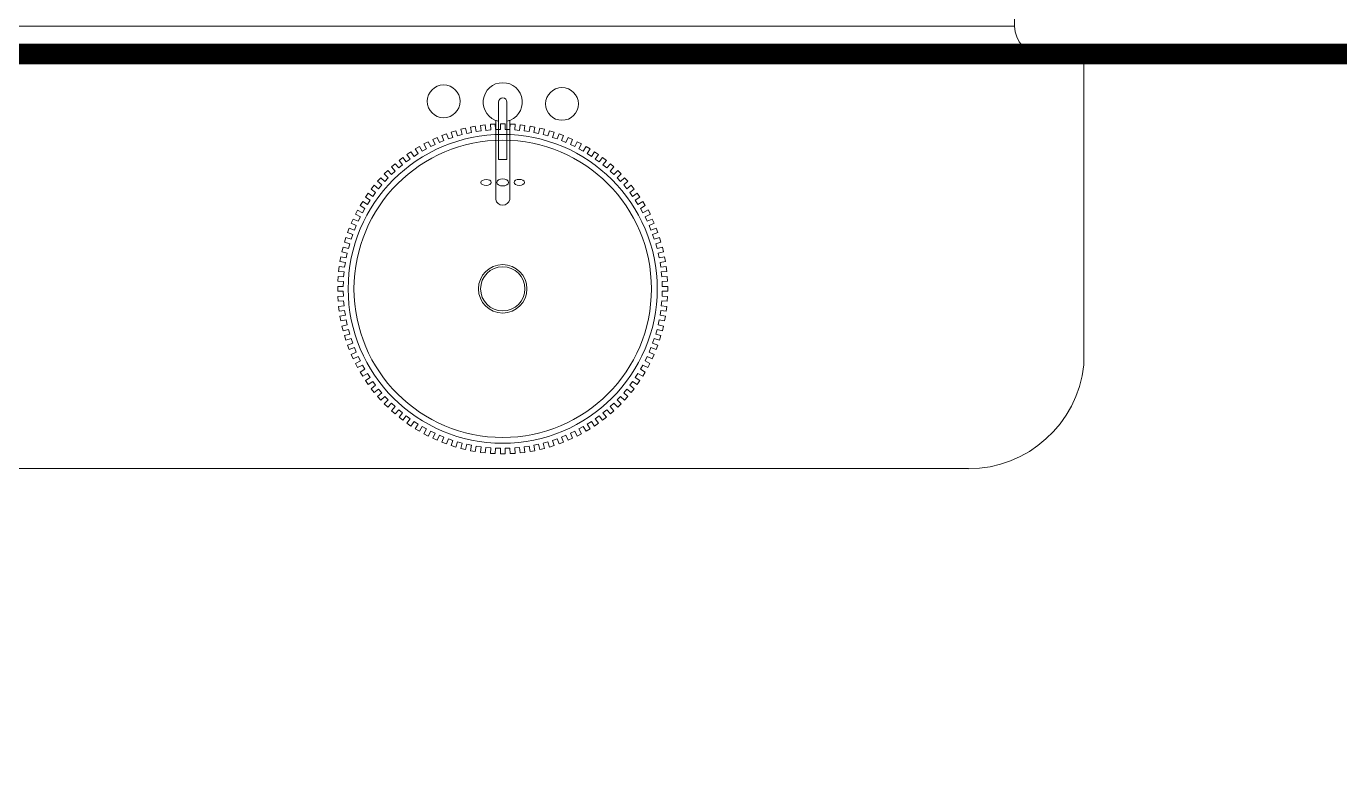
# Model space of a CAD drawing. Header units: metres. Extents: x 14 to 11050, y -346 to 476.
# Drawn here: x 217.583 to 219.482, y -199.29 to -198.212 of the extents above; entities that cross this region are included whole.
import ezdxf

# ---------------------------------------------------------------- set-up
doc = ezdxf.new("R2010")
doc.units = ezdxf.units.M
doc.linetypes.add('0', pattern=[0])
doc.layers.get('0').update_dxf_attribs({"color": 250, "linetype": '0', "lineweight": 20})
for name, color, linetype, lineweight in [('A-DOOR', 35, 'Continuous', 5), ('A-WALL', 250, 'Continuous', 20), ('baños', 140, 'Continuous', 0), ('SE-3', 253, 'Continuous', 5)]:
    doc.layers.add(name, color=color, linetype=linetype, lineweight=lineweight)
doc.layers.add('REVESTIMIENTO EXTERIOR', color=7, linetype='Continuous', lineweight=5, true_color=0xffdebd)
doc.styles.get("Standard").update_dxf_attribs({"font": 'arial.ttf', "height": 0.1875})

# ---------------------------------------------------------------- blocks, each defined once
blk = doc.blocks.new('PL BASE 2N NASAS 09')
at = {"layer": 'A-DOOR'}
for p, q in [((166.4316, -5.3718), (169.0136, -5.3718)), ((169.0136, -5.3718), (169.0476, -5.3718)), ((166.3576, -5.4117), (169.0876, -5.4117))]:
    blk.add_line(p, q, dxfattribs=at)
at = {"layer": 'A-WALL'}
for p, q in [((169.0476, -5.2517), (169.0476, -5.3717)), ((169.0876, -5.4117), (169.7775, -5.4117))]:
    blk.add_line(p, q, dxfattribs=at)
blk.add_arc((169.0876, -5.3717), 0.04, 180, 269.9993, dxfattribs=at)
at = {"layer": 'baños'}
for p, q in [((169.1476, -5.4117), (169.1476, -5.8617)), ((168.2399, -5.5228), (168.2333, -5.5248)), ((168.2333, -5.5248), (168.2399, -5.5228)), ((168.2333, -5.5248), (168.2357, -5.5325)), ((168.2357, -5.5325), (168.2333, -5.5248)), ((168.2423, -5.5304), (168.2399, -5.5228)), ((168.2399, -5.5228), (168.2423, -5.5304)), ((168.2538, -5.5191), (168.2472, -5.5208)), ((168.2472, -5.5208), (168.2538, -5.5191)), ((168.2472, -5.5208), (168.2491, -5.5285)), ((168.2491, -5.5285), (168.2472, -5.5208)), ((168.2557, -5.5269), (168.2538, -5.5191)), ((168.2538, -5.5191), (168.2557, -5.5269)), ((168.2627, -5.5254), (168.2557, -5.5269)), ((168.2557, -5.5269), (168.2627, -5.5254)), ((168.268, -5.5163), (168.2612, -5.5175)), ((168.2612, -5.5175), (168.268, -5.5163)), ((168.2612, -5.5175), (168.2627, -5.5254)), ((168.2627, -5.5254), (168.2612, -5.5175)), ((168.2694, -5.5242), (168.268, -5.5163)), ((168.268, -5.5163), (168.2694, -5.5242)), ((168.2764, -5.5231), (168.2694, -5.5242)), ((168.2694, -5.5242), (168.2764, -5.5231)), ((168.2822, -5.5143), (168.2754, -5.5152)), ((168.2754, -5.5152), (168.2822, -5.5143)), ((168.2754, -5.5152), (168.2764, -5.5231)), ((168.2764, -5.5231), (168.2754, -5.5152)), ((168.2832, -5.5223), (168.2822, -5.5143)), ((168.2822, -5.5143), (168.2832, -5.5223)), ((168.2902, -5.5216), (168.2832, -5.5223)), ((168.2832, -5.5223), (168.2902, -5.5216)), ((168.2966, -5.5132), (168.2898, -5.5136)), ((168.2898, -5.5136), (168.2966, -5.5132)), ((168.2898, -5.5136), (168.2902, -5.5216)), ((168.2902, -5.5216), (168.2898, -5.5136)), ((168.2971, -5.5212), (168.2966, -5.5132)), ((168.2966, -5.5132), (168.2971, -5.5212)), ((168.3042, -5.521), (168.2971, -5.5212)), ((168.2971, -5.5212), (168.3042, -5.521)), ((168.311, -5.513), (168.3042, -5.513)), ((168.3042, -5.513), (168.3042, -5.521)), ((168.3042, -5.521), (168.3042, -5.513)), ((168.3042, -5.513), (168.311, -5.513)), ((168.311, -5.521), (168.311, -5.513)), ((168.311, -5.513), (168.311, -5.521)), ((168.3181, -5.5212), (168.311, -5.521)), ((168.311, -5.521), (168.3181, -5.5212)), ((168.3186, -5.5132), (168.3181, -5.5212)), ((168.3181, -5.5212), (168.3186, -5.5132)), ((168.3254, -5.5136), (168.3186, -5.5132)), ((168.3186, -5.5132), (168.3254, -5.5136)), ((168.325, -5.5216), (168.3254, -5.5136)), ((168.3254, -5.5136), (168.325, -5.5216)), ((168.332, -5.5223), (168.325, -5.5216)), ((168.325, -5.5216), (168.332, -5.5223)), ((168.333, -5.5143), (168.332, -5.5223)), ((168.332, -5.5223), (168.333, -5.5143)), ((168.3398, -5.5152), (168.333, -5.5143)), ((168.333, -5.5143), (168.3398, -5.5152)), ((168.3388, -5.5231), (168.3398, -5.5152)), ((168.3398, -5.5152), (168.3388, -5.5231)), ((168.3458, -5.5242), (168.3388, -5.5231)), ((168.3388, -5.5231), (168.3458, -5.5242)), ((168.3472, -5.5163), (168.3458, -5.5242)), ((168.3458, -5.5242), (168.3472, -5.5163)), ((168.354, -5.5175), (168.3472, -5.5163)), ((168.3472, -5.5163), (168.354, -5.5175)), ((168.3525, -5.5254), (168.354, -5.5175)), ((168.354, -5.5175), (168.3525, -5.5254)), ((168.3595, -5.5269), (168.3525, -5.5254)), ((168.3525, -5.5254), (168.3595, -5.5269)), ((168.3614, -5.5191), (168.3595, -5.5269)), ((168.3595, -5.5269), (168.3614, -5.5191)), ((168.368, -5.5208), (168.3614, -5.5191)), ((168.3614, -5.5191), (168.368, -5.5208)), ((168.3661, -5.5285), (168.368, -5.5208)), ((168.368, -5.5208), (168.3661, -5.5285)), ((168.3753, -5.5228), (168.3729, -5.5304)), ((168.3729, -5.5304), (168.3753, -5.5228)), ((168.3819, -5.5248), (168.3753, -5.5228)), ((168.3753, -5.5228), (168.3819, -5.5248)), ((168.3795, -5.5325), (168.3819, -5.5248)), ((168.3819, -5.5248), (168.3795, -5.5325)), ((168.1997, -5.5387), (168.1937, -5.5419)), ((168.1937, -5.5419), (168.1997, -5.5387)), ((168.1937, -5.5419), (168.1974, -5.549)), ((168.1974, -5.549), (168.1937, -5.5419)), ((168.2035, -5.5458), (168.1997, -5.5387)), ((168.1997, -5.5387), (168.2035, -5.5458)), ((168.2098, -5.5427), (168.2035, -5.5458)), ((168.2035, -5.5458), (168.2098, -5.5427)), ((168.2128, -5.5326), (168.2065, -5.5354)), ((168.2065, -5.5354), (168.2128, -5.5326)), ((168.2065, -5.5354), (168.2098, -5.5427)), ((168.2098, -5.5427), (168.2065, -5.5354)), ((168.2161, -5.5399), (168.2128, -5.5326)), ((168.2128, -5.5326), (168.2161, -5.5399)), ((168.2226, -5.5372), (168.2161, -5.5399)), ((168.2161, -5.5399), (168.2226, -5.5372)), ((168.2262, -5.5273), (168.2198, -5.5297)), ((168.2198, -5.5297), (168.2262, -5.5273)), ((168.2198, -5.5297), (168.2226, -5.5372)), ((168.2226, -5.5372), (168.2198, -5.5297)), ((168.229, -5.5348), (168.2262, -5.5273)), ((168.2262, -5.5273), (168.229, -5.5348)), ((168.2357, -5.5325), (168.229, -5.5348)), ((168.229, -5.5348), (168.2357, -5.5325)), ((168.2491, -5.5285), (168.2423, -5.5304)), ((168.2423, -5.5304), (168.2491, -5.5285)), ((168.3729, -5.5304), (168.3661, -5.5285)), ((168.3661, -5.5285), (168.3729, -5.5304)), ((168.3862, -5.5348), (168.3795, -5.5325)), ((168.3795, -5.5325), (168.3862, -5.5348)), ((168.389, -5.5273), (168.3862, -5.5348)), ((168.3862, -5.5348), (168.389, -5.5273)), ((168.3954, -5.5297), (168.389, -5.5273)), ((168.389, -5.5273), (168.3954, -5.5297)), ((168.3926, -5.5372), (168.3954, -5.5297)), ((168.3954, -5.5297), (168.3926, -5.5372)), ((168.3991, -5.5399), (168.3926, -5.5372)), ((168.3926, -5.5372), (168.3991, -5.5399)), ((168.4024, -5.5326), (168.3991, -5.5399)), ((168.3991, -5.5399), (168.4024, -5.5326)), ((168.4087, -5.5354), (168.4024, -5.5326)), ((168.4024, -5.5326), (168.4087, -5.5354)), ((168.4054, -5.5427), (168.4087, -5.5354)), ((168.4087, -5.5354), (168.4054, -5.5427)), ((168.4117, -5.5458), (168.4054, -5.5427)), ((168.4054, -5.5427), (168.4117, -5.5458)), ((168.4155, -5.5387), (168.4117, -5.5458)), ((168.4117, -5.5458), (168.4155, -5.5387)), ((168.4215, -5.5419), (168.4155, -5.5387)), ((168.4155, -5.5387), (168.4215, -5.5419)), ((168.4178, -5.549), (168.4215, -5.5419)), ((168.4215, -5.5419), (168.4178, -5.549)), ((168.1631, -5.5617), (168.1577, -5.5659)), ((168.1577, -5.5659), (168.1631, -5.5617)), ((168.1681, -5.568), (168.1631, -5.5617)), ((168.1631, -5.5617), (168.1681, -5.568)), ((168.1738, -5.5638), (168.1681, -5.568)), ((168.1681, -5.568), (168.1738, -5.5638)), ((168.1749, -5.5533), (168.1692, -5.5572)), ((168.1692, -5.5572), (168.1749, -5.5533)), ((168.1692, -5.5572), (168.1738, -5.5638)), ((168.1738, -5.5638), (168.1692, -5.5572)), ((168.1794, -5.5599), (168.1749, -5.5533)), ((168.1749, -5.5533), (168.1794, -5.5599)), ((168.1854, -5.556), (168.1794, -5.5599)), ((168.1794, -5.5599), (168.1854, -5.556)), ((168.1871, -5.5456), (168.1812, -5.5492)), ((168.1812, -5.5492), (168.1871, -5.5456)), ((168.1812, -5.5492), (168.1854, -5.556)), ((168.1854, -5.556), (168.1812, -5.5492)), ((168.1912, -5.5525), (168.1871, -5.5456)), ((168.1871, -5.5456), (168.1912, -5.5525)), ((168.1974, -5.549), (168.1912, -5.5525)), ((168.1912, -5.5525), (168.1974, -5.549)), ((168.424, -5.5525), (168.4178, -5.549)), ((168.4178, -5.549), (168.424, -5.5525)), ((168.4281, -5.5456), (168.424, -5.5525)), ((168.424, -5.5525), (168.4281, -5.5456)), ((168.434, -5.5492), (168.4281, -5.5456)), ((168.4281, -5.5456), (168.434, -5.5492)), ((168.4298, -5.556), (168.434, -5.5492)), ((168.434, -5.5492), (168.4298, -5.556)), ((168.4358, -5.5599), (168.4298, -5.556)), ((168.4298, -5.556), (168.4358, -5.5599)), ((168.4403, -5.5533), (168.4358, -5.5599)), ((168.4358, -5.5599), (168.4403, -5.5533)), ((168.446, -5.5572), (168.4403, -5.5533)), ((168.4403, -5.5533), (168.446, -5.5572)), ((168.4414, -5.5638), (168.446, -5.5572)), ((168.446, -5.5572), (168.4414, -5.5638)), ((168.4471, -5.568), (168.4414, -5.5638)), ((168.4414, -5.5638), (168.4471, -5.568)), ((168.4521, -5.5617), (168.4471, -5.568)), ((168.4471, -5.568), (168.4521, -5.5617)), ((168.4575, -5.5659), (168.4521, -5.5617)), ((168.4521, -5.5617), (168.4575, -5.5659)), ((168.1413, -5.5805), (168.1364, -5.5853)), ((168.1364, -5.5853), (168.1413, -5.5805)), ((168.147, -5.5861), (168.1413, -5.5805)), ((168.1413, -5.5805), (168.147, -5.5861)), ((168.1519, -5.5707), (168.1468, -5.5753)), ((168.1468, -5.5753), (168.1519, -5.5707)), ((168.1468, -5.5753), (168.1521, -5.5813)), ((168.1521, -5.5813), (168.1468, -5.5753)), ((168.1521, -5.5813), (168.147, -5.5861)), ((168.147, -5.5861), (168.1521, -5.5813)), ((168.1572, -5.5767), (168.1519, -5.5707)), ((168.1519, -5.5707), (168.1572, -5.5767)), ((168.1627, -5.5722), (168.1572, -5.5767)), ((168.1572, -5.5767), (168.1627, -5.5722)), ((168.1577, -5.5659), (168.1627, -5.5722)), ((168.1627, -5.5722), (168.1577, -5.5659)), ((168.4525, -5.5722), (168.4575, -5.5659)), ((168.4575, -5.5659), (168.4525, -5.5722)), ((168.458, -5.5767), (168.4525, -5.5722)), ((168.4525, -5.5722), (168.458, -5.5767)), ((168.4633, -5.5707), (168.458, -5.5767)), ((168.458, -5.5767), (168.4633, -5.5707)), ((168.4631, -5.5813), (168.4684, -5.5753)), ((168.4684, -5.5753), (168.4631, -5.5813)), ((168.4682, -5.5861), (168.4631, -5.5813)), ((168.4631, -5.5813), (168.4682, -5.5861)), ((168.4684, -5.5753), (168.4633, -5.5707)), ((168.4633, -5.5707), (168.4684, -5.5753)), ((168.4739, -5.5805), (168.4682, -5.5861)), ((168.4682, -5.5861), (168.4739, -5.5805)), ((168.4788, -5.5853), (168.4739, -5.5805)), ((168.4739, -5.5805), (168.4788, -5.5853)), ((168.1219, -5.6018), (168.1176, -5.6072)), ((168.1176, -5.6072), (168.1219, -5.6018)), ((168.1282, -5.6067), (168.1219, -5.6018)), ((168.1219, -5.6018), (168.1282, -5.6067)), ((168.1313, -5.5908), (168.1267, -5.596)), ((168.1267, -5.596), (168.1313, -5.5908)), ((168.1267, -5.596), (168.1327, -5.6013)), ((168.1327, -5.6013), (168.1267, -5.596)), ((168.1327, -5.6013), (168.1282, -5.6067)), ((168.1282, -5.6067), (168.1327, -5.6013)), ((168.1373, -5.5961), (168.1313, -5.5908)), ((168.1313, -5.5908), (168.1373, -5.5961)), ((168.1364, -5.5853), (168.1421, -5.591)), ((168.1421, -5.591), (168.1364, -5.5853)), ((168.1421, -5.591), (168.1373, -5.5961)), ((168.1373, -5.5961), (168.1421, -5.591)), ((168.4731, -5.591), (168.4788, -5.5853)), ((168.4788, -5.5853), (168.4731, -5.591)), ((168.4779, -5.5961), (168.4731, -5.591)), ((168.4731, -5.591), (168.4779, -5.5961)), ((168.4839, -5.5908), (168.4779, -5.5961)), ((168.4779, -5.5961), (168.4839, -5.5908)), ((168.4825, -5.6013), (168.4885, -5.596)), ((168.4885, -5.596), (168.4825, -5.6013)), ((168.487, -5.6067), (168.4825, -5.6013)), ((168.4825, -5.6013), (168.487, -5.6067)), ((168.4885, -5.596), (168.4839, -5.5908)), ((168.4839, -5.5908), (168.4885, -5.596)), ((168.4933, -5.6018), (168.487, -5.6067)), ((168.487, -5.6067), (168.4933, -5.6018)), ((168.4976, -5.6072), (168.4933, -5.6018)), ((168.4933, -5.6018), (168.4976, -5.6072)), ((168.1132, -5.6132), (168.1093, -5.6189)), ((168.1093, -5.6189), (168.1132, -5.6132)), ((168.1093, -5.6189), (168.1159, -5.6234)), ((168.1159, -5.6234), (168.1093, -5.6189)), ((168.1198, -5.6178), (168.1132, -5.6132)), ((168.1132, -5.6132), (168.1198, -5.6178)), ((168.1176, -5.6072), (168.1239, -5.6121)), ((168.1239, -5.6121), (168.1176, -5.6072)), ((168.1239, -5.6121), (168.1198, -5.6178)), ((168.1198, -5.6178), (168.1239, -5.6121)), ((168.4913, -5.6121), (168.4976, -5.6072)), ((168.4976, -5.6072), (168.4913, -5.6121)), ((168.4954, -5.6178), (168.4913, -5.6121)), ((168.4913, -5.6121), (168.4954, -5.6178)), ((168.502, -5.6132), (168.4954, -5.6178)), ((168.4954, -5.6178), (168.502, -5.6132)), ((168.4993, -5.6234), (168.5059, -5.6189)), ((168.5059, -5.6189), (168.4993, -5.6234)), ((168.5059, -5.6189), (168.502, -5.6132)), ((168.502, -5.6132), (168.5059, -5.6189)), ((168.0979, -5.6377), (168.0947, -5.6438)), ((168.0947, -5.6438), (168.0979, -5.6377)), ((168.105, -5.6414), (168.0979, -5.6377)), ((168.0979, -5.6377), (168.105, -5.6414)), ((168.1052, -5.6252), (168.1016, -5.6311)), ((168.1016, -5.6311), (168.1052, -5.6252)), ((168.1016, -5.6311), (168.1085, -5.6353)), ((168.1085, -5.6353), (168.1016, -5.6311)), ((168.1085, -5.6353), (168.105, -5.6414)), ((168.105, -5.6414), (168.1085, -5.6353)), ((168.112, -5.6294), (168.1052, -5.6252)), ((168.1052, -5.6252), (168.112, -5.6294)), ((168.1159, -5.6234), (168.112, -5.6294)), ((168.112, -5.6294), (168.1159, -5.6234)), ((168.5032, -5.6294), (168.4993, -5.6234)), ((168.4993, -5.6234), (168.5032, -5.6294)), ((168.51, -5.6252), (168.5032, -5.6294)), ((168.5032, -5.6294), (168.51, -5.6252)), ((168.5067, -5.6353), (168.5136, -5.6311)), ((168.5136, -5.6311), (168.5067, -5.6353)), ((168.5102, -5.6414), (168.5067, -5.6353)), ((168.5067, -5.6353), (168.5102, -5.6414)), ((168.5136, -5.6311), (168.51, -5.6252)), ((168.51, -5.6252), (168.5136, -5.6311)), ((168.518, -5.6373), (168.5102, -5.6414)), ((168.5102, -5.6414), (168.518, -5.6373)), ((168.5211, -5.6434), (168.518, -5.6373)), ((168.518, -5.6373), (168.5211, -5.6434)), ((168.0914, -5.6506), (168.0886, -5.6568)), ((168.0886, -5.6568), (168.0914, -5.6506)), ((168.0886, -5.6568), (168.0959, -5.6601)), ((168.0959, -5.6601), (168.0886, -5.6568)), ((168.0987, -5.6538), (168.0914, -5.6506)), ((168.0914, -5.6506), (168.0987, -5.6538)), ((168.0947, -5.6438), (168.1018, -5.6475)), ((168.1018, -5.6475), (168.0947, -5.6438)), ((168.1018, -5.6475), (168.0987, -5.6538)), ((168.0987, -5.6538), (168.1018, -5.6475)), ((168.5134, -5.6475), (168.5211, -5.6434)), ((168.5211, -5.6434), (168.5134, -5.6475)), ((168.5165, -5.6538), (168.5134, -5.6475)), ((168.5134, -5.6475), (168.5165, -5.6538)), ((168.5238, -5.6506), (168.5165, -5.6538)), ((168.5165, -5.6538), (168.5238, -5.6506)), ((168.5193, -5.6601), (168.5266, -5.6568)), ((168.5266, -5.6568), (168.5193, -5.6601)), ((168.5266, -5.6568), (168.5238, -5.6506)), ((168.5238, -5.6506), (168.5266, -5.6568)), ((168.0808, -5.6774), (168.0788, -5.6839)), ((168.0788, -5.6839), (168.0808, -5.6774)), ((168.0884, -5.6797), (168.0808, -5.6774)), ((168.0808, -5.6774), (168.0884, -5.6797)), ((168.0857, -5.6638), (168.0833, -5.6702)), ((168.0833, -5.6702), (168.0857, -5.6638)), ((168.0833, -5.6702), (168.0908, -5.6731)), ((168.0908, -5.6731), (168.0833, -5.6702)), ((168.0932, -5.6666), (168.0857, -5.6638)), ((168.0857, -5.6638), (168.0932, -5.6666)), ((168.0908, -5.6731), (168.0884, -5.6797)), ((168.0884, -5.6797), (168.0908, -5.6731)), ((168.0959, -5.6601), (168.0932, -5.6666)), ((168.0932, -5.6666), (168.0959, -5.6601)), ((168.522, -5.6666), (168.5193, -5.6601)), ((168.5193, -5.6601), (168.522, -5.6666)), ((168.5295, -5.6638), (168.522, -5.6666)), ((168.522, -5.6666), (168.5295, -5.6638)), ((168.5244, -5.6731), (168.5319, -5.6702)), ((168.5319, -5.6702), (168.5244, -5.6731)), ((168.5268, -5.6797), (168.5244, -5.6731)), ((168.5244, -5.6731), (168.5268, -5.6797)), ((168.5344, -5.6774), (168.5268, -5.6797)), ((168.5268, -5.6797), (168.5344, -5.6774)), ((168.5319, -5.6702), (168.5295, -5.6638)), ((168.5295, -5.6638), (168.5319, -5.6702)), ((168.5364, -5.6839), (168.5344, -5.6774)), ((168.5344, -5.6774), (168.5364, -5.6839)), ((168.0767, -5.6912), (168.0751, -5.6979)), ((168.0751, -5.6979), (168.0767, -5.6912)), ((168.0845, -5.6931), (168.0767, -5.6912)), ((168.0767, -5.6912), (168.0845, -5.6931)), ((168.0788, -5.6839), (168.0864, -5.6863)), ((168.0864, -5.6863), (168.0788, -5.6839)), ((168.0864, -5.6863), (168.0845, -5.6931)), ((168.0845, -5.6931), (168.0864, -5.6863)), ((168.5288, -5.6863), (168.5364, -5.6839)), ((168.5364, -5.6839), (168.5288, -5.6863)), ((168.5307, -5.6931), (168.5288, -5.6863)), ((168.5288, -5.6863), (168.5307, -5.6931)), ((168.5385, -5.6912), (168.5307, -5.6931)), ((168.5307, -5.6931), (168.5385, -5.6912)), ((168.5401, -5.6979), (168.5385, -5.6912)), ((168.5385, -5.6912), (168.5401, -5.6979)), ((168.0735, -5.7052), (168.0723, -5.712)), ((168.0723, -5.712), (168.0735, -5.7052)), ((168.0723, -5.712), (168.0801, -5.7134)), ((168.0801, -5.7134), (168.0723, -5.712)), ((168.0814, -5.7067), (168.0735, -5.7052)), ((168.0735, -5.7052), (168.0814, -5.7067)), ((168.0751, -5.6979), (168.0829, -5.6998)), ((168.0829, -5.6998), (168.0751, -5.6979)), ((168.0801, -5.7134), (168.0791, -5.7204)), ((168.0791, -5.7204), (168.0801, -5.7134)), ((168.0829, -5.6998), (168.0814, -5.7067)), ((168.0814, -5.7067), (168.0829, -5.6998)), ((168.5323, -5.6998), (168.5401, -5.6979)), ((168.5401, -5.6979), (168.5323, -5.6998)), ((168.5338, -5.7067), (168.5323, -5.6998)), ((168.5323, -5.6998), (168.5338, -5.7067)), ((168.5417, -5.7052), (168.5338, -5.7067)), ((168.5338, -5.7067), (168.5417, -5.7052)), ((168.5351, -5.7134), (168.5429, -5.712)), ((168.5429, -5.712), (168.5351, -5.7134)), ((168.5361, -5.7204), (168.5351, -5.7134)), ((168.5351, -5.7134), (168.5361, -5.7204)), ((168.5429, -5.712), (168.5417, -5.7052)), ((168.5417, -5.7052), (168.5429, -5.712)), ((168.0696, -5.7338), (168.0692, -5.7406)), ((168.0692, -5.7406), (168.0696, -5.7338)), ((168.0776, -5.7343), (168.0696, -5.7338)), ((168.0696, -5.7338), (168.0776, -5.7343)), ((168.0711, -5.7195), (168.0703, -5.7263)), ((168.0703, -5.7263), (168.0711, -5.7195)), ((168.0703, -5.7263), (168.0783, -5.7272)), ((168.0783, -5.7272), (168.0703, -5.7263)), ((168.0791, -5.7204), (168.0711, -5.7195)), ((168.0711, -5.7195), (168.0791, -5.7204)), ((168.0783, -5.7272), (168.0776, -5.7343)), ((168.0776, -5.7343), (168.0783, -5.7272)), ((168.5441, -5.7195), (168.5361, -5.7204)), ((168.5361, -5.7204), (168.5441, -5.7195)), ((168.5369, -5.7272), (168.5449, -5.7263)), ((168.5449, -5.7263), (168.5369, -5.7272)), ((168.5376, -5.7343), (168.5369, -5.7272)), ((168.5369, -5.7272), (168.5376, -5.7343)), ((168.5456, -5.7338), (168.5376, -5.7343)), ((168.5376, -5.7343), (168.5456, -5.7338)), ((168.5449, -5.7263), (168.5441, -5.7195)), ((168.5441, -5.7195), (168.5449, -5.7263)), ((168.546, -5.7406), (168.5456, -5.7338)), ((168.5456, -5.7338), (168.546, -5.7406)), ((168.077, -5.7482), (168.069, -5.7482)), ((168.069, -5.7482), (168.069, -5.7551)), ((168.069, -5.7551), (168.069, -5.7482)), ((168.069, -5.7482), (168.077, -5.7482)), ((168.0692, -5.7406), (168.0772, -5.7411)), ((168.0772, -5.7411), (168.0692, -5.7406)), ((168.0772, -5.7411), (168.077, -5.7482)), ((168.077, -5.7482), (168.0772, -5.7411)), ((168.538, -5.7411), (168.546, -5.7406)), ((168.546, -5.7406), (168.538, -5.7411)), ((168.5382, -5.7482), (168.538, -5.7411)), ((168.538, -5.7411), (168.5382, -5.7482)), ((168.5462, -5.7482), (168.5382, -5.7482)), ((168.5382, -5.7482), (168.5462, -5.7482)), ((168.5462, -5.7551), (168.5462, -5.7482)), ((168.5462, -5.7482), (168.5462, -5.7551)), ((168.069, -5.7551), (168.077, -5.7551)), ((168.077, -5.7551), (168.069, -5.7551)), ((168.0772, -5.7621), (168.0692, -5.7626)), ((168.0692, -5.7626), (168.0772, -5.7621)), ((168.0692, -5.7626), (168.0696, -5.7695)), ((168.0696, -5.7695), (168.0692, -5.7626)), ((168.0696, -5.7695), (168.0776, -5.769)), ((168.0776, -5.769), (168.0696, -5.7695)), ((168.077, -5.7551), (168.0772, -5.7621)), ((168.0772, -5.7621), (168.077, -5.7551)), ((168.0776, -5.769), (168.0783, -5.776)), ((168.0783, -5.776), (168.0776, -5.769)), ((168.5369, -5.776), (168.5376, -5.769)), ((168.5376, -5.769), (168.5369, -5.776)), ((168.5376, -5.769), (168.5456, -5.7695)), ((168.5456, -5.7695), (168.5376, -5.769)), ((168.538, -5.7621), (168.5382, -5.7551)), ((168.5382, -5.7551), (168.538, -5.7621)), ((168.546, -5.7626), (168.538, -5.7621)), ((168.538, -5.7621), (168.546, -5.7626)), ((168.5382, -5.7551), (168.5462, -5.7551)), ((168.5462, -5.7551), (168.5382, -5.7551)), ((168.5456, -5.7695), (168.546, -5.7626)), ((168.546, -5.7626), (168.5456, -5.7695)), ((168.0783, -5.776), (168.0703, -5.777)), ((168.0703, -5.777), (168.0783, -5.776)), ((168.0703, -5.777), (168.0711, -5.7838)), ((168.0711, -5.7838), (168.0703, -5.777)), ((168.0711, -5.7838), (168.0791, -5.7828)), ((168.0791, -5.7828), (168.0711, -5.7838)), ((168.0801, -5.7898), (168.0723, -5.7913)), ((168.0723, -5.7913), (168.0801, -5.7898)), ((168.0723, -5.7913), (168.0735, -5.798)), ((168.0735, -5.798), (168.0723, -5.7913)), ((168.0791, -5.7828), (168.0801, -5.7898)), ((168.0801, -5.7898), (168.0791, -5.7828)), ((168.5351, -5.7898), (168.5361, -5.7828)), ((168.5361, -5.7828), (168.5351, -5.7898)), ((168.5429, -5.7913), (168.5351, -5.7898)), ((168.5351, -5.7898), (168.5429, -5.7913)), ((168.5361, -5.7828), (168.5441, -5.7838)), ((168.5441, -5.7838), (168.5361, -5.7828)), ((168.5449, -5.777), (168.5369, -5.776)), ((168.5369, -5.776), (168.5449, -5.777)), ((168.5417, -5.798), (168.5429, -5.7913)), ((168.5429, -5.7913), (168.5417, -5.798)), ((168.5441, -5.7838), (168.5449, -5.777)), ((168.5449, -5.777), (168.5441, -5.7838)), ((168.0735, -5.798), (168.0814, -5.7966)), ((168.0814, -5.7966), (168.0735, -5.798)), ((168.0829, -5.8035), (168.0751, -5.8054)), ((168.0751, -5.8054), (168.0829, -5.8035)), ((168.0751, -5.8054), (168.0767, -5.8121)), ((168.0767, -5.8121), (168.0751, -5.8054)), ((168.0767, -5.8121), (168.0845, -5.8102)), ((168.0845, -5.8102), (168.0767, -5.8121)), ((168.0814, -5.7966), (168.0829, -5.8035)), ((168.0829, -5.8035), (168.0814, -5.7966)), ((168.0845, -5.8102), (168.0864, -5.817)), ((168.0864, -5.817), (168.0845, -5.8102)), ((168.5288, -5.817), (168.5307, -5.8102)), ((168.5307, -5.8102), (168.5288, -5.817)), ((168.5307, -5.8102), (168.5385, -5.8121)), ((168.5385, -5.8121), (168.5307, -5.8102)), ((168.5323, -5.8035), (168.5338, -5.7966)), ((168.5338, -5.7966), (168.5323, -5.8035)), ((168.5401, -5.8054), (168.5323, -5.8035)), ((168.5323, -5.8035), (168.5401, -5.8054)), ((168.5338, -5.7966), (168.5417, -5.798)), ((168.5417, -5.798), (168.5338, -5.7966)), ((168.5385, -5.8121), (168.5401, -5.8054)), ((168.5401, -5.8054), (168.5385, -5.8121)), ((168.0864, -5.817), (168.0788, -5.8193)), ((168.0788, -5.8193), (168.0864, -5.817)), ((168.0788, -5.8193), (168.0808, -5.8259)), ((168.0808, -5.8259), (168.0788, -5.8193)), ((168.0808, -5.8259), (168.0884, -5.8235)), ((168.0884, -5.8235), (168.0808, -5.8259)), ((168.0884, -5.8235), (168.0908, -5.8302)), ((168.0908, -5.8302), (168.0884, -5.8235)), ((168.5244, -5.8302), (168.5268, -5.8235)), ((168.5268, -5.8235), (168.5244, -5.8302)), ((168.5268, -5.8235), (168.5344, -5.8259)), ((168.5344, -5.8259), (168.5268, -5.8235)), ((168.5364, -5.8193), (168.5288, -5.817)), ((168.5288, -5.817), (168.5364, -5.8193)), ((168.5344, -5.8259), (168.5364, -5.8193)), ((168.5364, -5.8193), (168.5344, -5.8259)), ((168.0908, -5.8302), (168.0833, -5.833)), ((168.0833, -5.833), (168.0908, -5.8302)), ((168.0833, -5.833), (168.0857, -5.8395)), ((168.0857, -5.8395), (168.0833, -5.833)), ((168.0857, -5.8395), (168.0932, -5.8366)), ((168.0932, -5.8366), (168.0857, -5.8395)), ((168.0959, -5.8431), (168.0886, -5.8464)), ((168.0886, -5.8464), (168.0959, -5.8431)), ((168.0886, -5.8464), (168.0914, -5.8527)), ((168.0914, -5.8527), (168.0886, -5.8464)), ((168.0932, -5.8366), (168.0959, -5.8431)), ((168.0959, -5.8431), (168.0932, -5.8366)), ((168.5193, -5.8431), (168.522, -5.8366)), ((168.522, -5.8366), (168.5193, -5.8431)), ((168.5266, -5.8464), (168.5193, -5.8431)), ((168.5193, -5.8431), (168.5266, -5.8464)), ((168.522, -5.8366), (168.5295, -5.8395)), ((168.5295, -5.8395), (168.522, -5.8366)), ((168.5238, -5.8527), (168.5266, -5.8464)), ((168.5266, -5.8464), (168.5238, -5.8527)), ((168.5319, -5.833), (168.5244, -5.8302)), ((168.5244, -5.8302), (168.5319, -5.833)), ((168.5295, -5.8395), (168.5319, -5.833)), ((168.5319, -5.833), (168.5295, -5.8395)), ((168.0914, -5.8527), (168.0987, -5.8494)), ((168.0987, -5.8494), (168.0914, -5.8527)), ((168.1018, -5.8558), (168.0947, -5.8595)), ((168.0947, -5.8595), (168.1018, -5.8558)), ((168.0947, -5.8595), (168.0979, -5.8656)), ((168.0979, -5.8656), (168.0947, -5.8595)), ((168.0979, -5.8656), (168.105, -5.8618)), ((168.105, -5.8618), (168.0979, -5.8656)), ((168.0987, -5.8494), (168.1018, -5.8558)), ((168.1018, -5.8558), (168.0987, -5.8494)), ((168.1085, -5.868), (168.1016, -5.8721)), ((168.1016, -5.8721), (168.1085, -5.868)), ((168.105, -5.8618), (168.1085, -5.868)), ((168.1085, -5.868), (168.105, -5.8618)), ((168.5067, -5.868), (168.5102, -5.8618)), ((168.5102, -5.8618), (168.5067, -5.868)), ((168.5136, -5.8721), (168.5067, -5.868)), ((168.5067, -5.868), (168.5136, -5.8721)), ((168.5102, -5.8618), (168.5173, -5.8656)), ((168.5173, -5.8656), (168.5102, -5.8618)), ((168.5134, -5.8558), (168.5165, -5.8494)), ((168.5165, -5.8494), (168.5134, -5.8558)), ((168.5205, -5.8595), (168.5134, -5.8558)), ((168.5134, -5.8558), (168.5205, -5.8595)), ((168.5165, -5.8494), (168.5238, -5.8527)), ((168.5238, -5.8527), (168.5165, -5.8494)), ((168.5173, -5.8656), (168.5205, -5.8595)), ((168.5205, -5.8595), (168.5173, -5.8656)), ((168.1016, -5.8721), (168.1052, -5.878)), ((168.1052, -5.878), (168.1016, -5.8721)), ((168.1052, -5.878), (168.112, -5.8739)), ((168.112, -5.8739), (168.1052, -5.878)), ((168.1159, -5.8798), (168.1093, -5.8844)), ((168.1093, -5.8844), (168.1159, -5.8798)), ((168.1093, -5.8844), (168.1132, -5.89)), ((168.1132, -5.89), (168.1093, -5.8844)), ((168.112, -5.8739), (168.1159, -5.8798)), ((168.1159, -5.8798), (168.112, -5.8739)), ((168.1132, -5.89), (168.1198, -5.8855)), ((168.1198, -5.8855), (168.1132, -5.89)), ((168.1198, -5.8855), (168.1239, -5.8911)), ((168.1239, -5.8911), (168.1198, -5.8855)), ((168.4913, -5.8911), (168.4954, -5.8855)), ((168.4954, -5.8855), (168.4913, -5.8911)), ((168.4954, -5.8855), (168.502, -5.89)), ((168.502, -5.89), (168.4954, -5.8855)), ((168.4993, -5.8798), (168.5032, -5.8739)), ((168.5032, -5.8739), (168.4993, -5.8798)), ((168.5059, -5.8844), (168.4993, -5.8798)), ((168.4993, -5.8798), (168.5059, -5.8844)), ((168.502, -5.89), (168.5059, -5.8844)), ((168.5059, -5.8844), (168.502, -5.89)), ((168.5032, -5.8739), (168.51, -5.878)), ((168.51, -5.878), (168.5032, -5.8739)), ((168.51, -5.878), (168.5136, -5.8721)), ((168.5136, -5.8721), (168.51, -5.878)), ((168.1239, -5.8911), (168.1176, -5.8961)), ((168.1176, -5.8961), (168.1239, -5.8911)), ((168.1176, -5.8961), (168.1219, -5.9015)), ((168.1219, -5.9015), (168.1176, -5.8961)), ((168.1219, -5.9015), (168.1282, -5.8966)), ((168.1282, -5.8966), (168.1219, -5.9015)), ((168.1327, -5.902), (168.1267, -5.9073)), ((168.1267, -5.9073), (168.1327, -5.902)), ((168.1282, -5.8966), (168.1327, -5.902)), ((168.1327, -5.902), (168.1282, -5.8966)), ((168.4825, -5.902), (168.487, -5.8966)), ((168.487, -5.8966), (168.4825, -5.902)), ((168.4885, -5.9073), (168.4825, -5.902)), ((168.4825, -5.902), (168.4885, -5.9073)), ((168.487, -5.8966), (168.4933, -5.9015)), ((168.4933, -5.9015), (168.487, -5.8966)), ((168.4976, -5.8961), (168.4913, -5.8911)), ((168.4913, -5.8911), (168.4976, -5.8961)), ((168.4933, -5.9015), (168.4976, -5.8961)), ((168.4976, -5.8961), (168.4933, -5.9015)), ((168.1267, -5.9073), (168.1313, -5.9124)), ((168.1313, -5.9124), (168.1267, -5.9073)), ((168.1313, -5.9124), (168.1373, -5.9071)), ((168.1373, -5.9071), (168.1313, -5.9124)), ((168.1421, -5.9123), (168.1364, -5.9179)), ((168.1364, -5.9179), (168.1421, -5.9123)), ((168.1364, -5.9179), (168.1413, -5.9228)), ((168.1413, -5.9228), (168.1364, -5.9179)), ((168.1373, -5.9071), (168.1421, -5.9123)), ((168.1421, -5.9123), (168.1373, -5.9071)), ((168.1413, -5.9228), (168.147, -5.9171)), ((168.147, -5.9171), (168.1413, -5.9228)), ((168.1521, -5.922), (168.1468, -5.928)), ((168.1468, -5.928), (168.1521, -5.922)), ((168.147, -5.9171), (168.1521, -5.922)), ((168.1521, -5.922), (168.147, -5.9171)), ((168.4631, -5.922), (168.4682, -5.9171)), ((168.4682, -5.9171), (168.4631, -5.922)), ((168.4684, -5.928), (168.4631, -5.922)), ((168.4631, -5.922), (168.4684, -5.928)), ((168.4682, -5.9171), (168.4739, -5.9228)), ((168.4739, -5.9228), (168.4682, -5.9171)), ((168.4731, -5.9123), (168.4779, -5.9071)), ((168.4779, -5.9071), (168.4731, -5.9123)), ((168.4788, -5.9179), (168.4731, -5.9123)), ((168.4731, -5.9123), (168.4788, -5.9179)), ((168.4739, -5.9228), (168.4788, -5.9179)), ((168.4788, -5.9179), (168.4739, -5.9228)), ((168.4779, -5.9071), (168.4839, -5.9124)), ((168.4839, -5.9124), (168.4779, -5.9071)), ((168.4839, -5.9124), (168.4885, -5.9073)), ((168.4885, -5.9073), (168.4839, -5.9124)), ((168.1468, -5.928), (168.1519, -5.9325)), ((168.1519, -5.9325), (168.1468, -5.928)), ((168.1519, -5.9325), (168.1572, -5.9265)), ((168.1572, -5.9265), (168.1519, -5.9325)), ((168.1572, -5.9265), (168.1627, -5.931)), ((168.1627, -5.931), (168.1572, -5.9265)), ((168.1627, -5.931), (168.1577, -5.9374)), ((168.1577, -5.9374), (168.1627, -5.931)), ((168.1577, -5.9374), (168.1631, -5.9416)), ((168.1631, -5.9416), (168.1577, -5.9374)), ((168.1631, -5.9416), (168.1681, -5.9353)), ((168.1681, -5.9353), (168.1631, -5.9416)), ((168.1681, -5.9353), (168.1738, -5.9395)), ((168.1738, -5.9395), (168.1681, -5.9353)), ((168.1738, -5.9395), (168.1692, -5.9461)), ((168.1692, -5.9461), (168.1738, -5.9395)), ((168.1749, -5.95), (168.1794, -5.9434)), ((168.1794, -5.9434), (168.1749, -5.95)), ((168.1794, -5.9434), (168.1854, -5.9472)), ((168.1854, -5.9472), (168.1794, -5.9434)), ((168.4298, -5.9472), (168.4358, -5.9434)), ((168.4358, -5.9434), (168.4298, -5.9472)), ((168.4358, -5.9434), (168.4403, -5.95)), ((168.4403, -5.95), (168.4358, -5.9434)), ((168.4414, -5.9395), (168.4471, -5.9353)), ((168.4471, -5.9353), (168.4414, -5.9395)), ((168.446, -5.9461), (168.4414, -5.9395)), ((168.4414, -5.9395), (168.446, -5.9461)), ((168.4471, -5.9353), (168.4521, -5.9416)), ((168.4521, -5.9416), (168.4471, -5.9353)), ((168.4521, -5.9416), (168.4575, -5.9374)), ((168.4575, -5.9374), (168.4521, -5.9416)), ((168.4525, -5.931), (168.458, -5.9265)), ((168.458, -5.9265), (168.4525, -5.931)), ((168.4575, -5.9374), (168.4525, -5.931)), ((168.4525, -5.931), (168.4575, -5.9374)), ((168.458, -5.9265), (168.4633, -5.9325)), ((168.4633, -5.9325), (168.458, -5.9265)), ((168.4633, -5.9325), (168.4684, -5.928)), ((168.4684, -5.928), (168.4633, -5.9325)), ((168.1692, -5.9461), (168.1749, -5.95)), ((168.1749, -5.95), (168.1692, -5.9461)), ((168.1854, -5.9472), (168.1812, -5.9541)), ((168.1812, -5.9541), (168.1854, -5.9472)), ((168.1812, -5.9541), (168.1871, -5.9576)), ((168.1871, -5.9576), (168.1812, -5.9541)), ((168.1871, -5.9576), (168.1912, -5.9508)), ((168.1912, -5.9508), (168.1871, -5.9576)), ((168.1912, -5.9508), (168.1974, -5.9542)), ((168.1974, -5.9542), (168.1912, -5.9508)), ((168.1974, -5.9542), (168.1937, -5.9613)), ((168.1937, -5.9613), (168.1974, -5.9542)), ((168.1937, -5.9613), (168.1997, -5.9645)), ((168.1997, -5.9645), (168.1937, -5.9613)), ((168.1997, -5.9645), (168.2035, -5.9574)), ((168.2035, -5.9574), (168.1997, -5.9645)), ((168.2035, -5.9574), (168.2098, -5.9605)), ((168.2098, -5.9605), (168.2035, -5.9574)), ((168.2098, -5.9605), (168.2065, -5.9678)), ((168.2065, -5.9678), (168.2098, -5.9605)), ((168.4054, -5.9605), (168.4117, -5.9574)), ((168.4117, -5.9574), (168.4054, -5.9605)), ((168.4087, -5.9678), (168.4054, -5.9605)), ((168.4054, -5.9605), (168.4087, -5.9678)), ((168.4117, -5.9574), (168.4155, -5.9645)), ((168.4155, -5.9645), (168.4117, -5.9574)), ((168.4155, -5.9645), (168.4215, -5.9613)), ((168.4215, -5.9613), (168.4155, -5.9645)), ((168.4178, -5.9542), (168.424, -5.9508)), ((168.424, -5.9508), (168.4178, -5.9542)), ((168.4215, -5.9613), (168.4178, -5.9542)), ((168.4178, -5.9542), (168.4215, -5.9613)), ((168.424, -5.9508), (168.4281, -5.9576)), ((168.4281, -5.9576), (168.424, -5.9508)), ((168.4281, -5.9576), (168.434, -5.9541)), ((168.434, -5.9541), (168.4281, -5.9576)), ((168.434, -5.9541), (168.4298, -5.9472)), ((168.4298, -5.9472), (168.434, -5.9541)), ((168.4403, -5.95), (168.446, -5.9461)), ((168.446, -5.9461), (168.4403, -5.95)), ((168.2065, -5.9678), (168.2128, -5.9706)), ((168.2128, -5.9706), (168.2065, -5.9678)), ((168.2128, -5.9706), (168.2161, -5.9633)), ((168.2161, -5.9633), (168.2128, -5.9706)), ((168.2161, -5.9633), (168.2226, -5.966)), ((168.2226, -5.966), (168.2161, -5.9633)), ((168.2226, -5.966), (168.2198, -5.9735)), ((168.2198, -5.9735), (168.2226, -5.966)), ((168.2198, -5.9735), (168.2262, -5.976)), ((168.2262, -5.976), (168.2198, -5.9735)), ((168.2262, -5.976), (168.229, -5.9685)), ((168.229, -5.9685), (168.2262, -5.976)), ((168.229, -5.9685), (168.2357, -5.9708)), ((168.2357, -5.9708), (168.229, -5.9685)), ((168.2357, -5.9708), (168.2333, -5.9784)), ((168.2333, -5.9784), (168.2357, -5.9708)), ((168.2333, -5.9784), (168.2399, -5.9805)), ((168.2399, -5.9805), (168.2333, -5.9784)), ((168.2399, -5.9805), (168.2423, -5.9728)), ((168.2423, -5.9728), (168.2399, -5.9805)), ((168.2423, -5.9728), (168.2491, -5.9747)), ((168.2491, -5.9747), (168.2423, -5.9728)), ((168.2491, -5.9747), (168.2472, -5.9825)), ((168.2472, -5.9825), (168.2491, -5.9747)), ((168.2538, -5.9841), (168.2557, -5.9764)), ((168.2557, -5.9764), (168.2538, -5.9841)), ((168.2557, -5.9764), (168.2627, -5.9778)), ((168.2627, -5.9778), (168.2557, -5.9764)), ((168.2627, -5.9778), (168.2612, -5.9857)), ((168.2612, -5.9857), (168.2627, -5.9778)), ((168.268, -5.987), (168.2694, -5.9791)), ((168.2694, -5.9791), (168.268, -5.987)), ((168.2694, -5.9791), (168.2764, -5.9801)), ((168.2764, -5.9801), (168.2694, -5.9791)), ((168.2764, -5.9801), (168.2754, -5.9881)), ((168.2754, -5.9881), (168.2764, -5.9801)), ((168.2822, -5.9889), (168.2832, -5.981)), ((168.2832, -5.981), (168.2822, -5.9889)), ((168.2832, -5.981), (168.2902, -5.9816)), ((168.2902, -5.9816), (168.2832, -5.981)), ((168.2902, -5.9816), (168.2898, -5.9896)), ((168.2898, -5.9896), (168.2902, -5.9816)), ((168.325, -5.9816), (168.332, -5.981)), ((168.332, -5.981), (168.325, -5.9816)), ((168.3254, -5.9896), (168.325, -5.9816)), ((168.325, -5.9816), (168.3254, -5.9896)), ((168.332, -5.981), (168.333, -5.9889)), ((168.333, -5.9889), (168.332, -5.981)), ((168.3388, -5.9801), (168.3458, -5.9791)), ((168.3458, -5.9791), (168.3388, -5.9801)), ((168.3398, -5.9881), (168.3388, -5.9801)), ((168.3388, -5.9801), (168.3398, -5.9881)), ((168.3458, -5.9791), (168.3472, -5.987)), ((168.3472, -5.987), (168.3458, -5.9791)), ((168.3525, -5.9778), (168.3595, -5.9764)), ((168.3595, -5.9764), (168.3525, -5.9778)), ((168.354, -5.9857), (168.3525, -5.9778)), ((168.3525, -5.9778), (168.354, -5.9857)), ((168.3595, -5.9764), (168.3614, -5.9841)), ((168.3614, -5.9841), (168.3595, -5.9764)), ((168.3661, -5.9747), (168.3729, -5.9728)), ((168.3729, -5.9728), (168.3661, -5.9747)), ((168.368, -5.9825), (168.3661, -5.9747)), ((168.3661, -5.9747), (168.368, -5.9825)), ((168.3729, -5.9728), (168.3753, -5.9805)), ((168.3753, -5.9805), (168.3729, -5.9728)), ((168.3753, -5.9805), (168.3819, -5.9784)), ((168.3819, -5.9784), (168.3753, -5.9805)), ((168.3795, -5.9708), (168.3862, -5.9685)), ((168.3862, -5.9685), (168.3795, -5.9708)), ((168.3819, -5.9784), (168.3795, -5.9708)), ((168.3795, -5.9708), (168.3819, -5.9784)), ((168.3862, -5.9685), (168.389, -5.976)), ((168.389, -5.976), (168.3862, -5.9685)), ((168.389, -5.976), (168.3954, -5.9735)), ((168.3954, -5.9735), (168.389, -5.976)), ((168.3926, -5.966), (168.3991, -5.9633)), ((168.3991, -5.9633), (168.3926, -5.966)), ((168.3954, -5.9735), (168.3926, -5.966)), ((168.3926, -5.966), (168.3954, -5.9735)), ((168.3991, -5.9633), (168.4024, -5.9706)), ((168.4024, -5.9706), (168.3991, -5.9633)), ((168.4024, -5.9706), (168.4087, -5.9678)), ((168.4087, -5.9678), (168.4024, -5.9706)), ((168.2472, -5.9825), (168.2538, -5.9841)), ((168.2538, -5.9841), (168.2472, -5.9825)), ((168.2612, -5.9857), (168.268, -5.987)), ((168.268, -5.987), (168.2612, -5.9857)), ((168.2754, -5.9881), (168.2822, -5.9889)), ((168.2822, -5.9889), (168.2754, -5.9881)), ((168.2898, -5.9896), (168.2966, -5.99)), ((168.2966, -5.99), (168.2898, -5.9896)), ((168.2966, -5.99), (168.2971, -5.982)), ((168.2971, -5.982), (168.2966, -5.99)), ((168.2971, -5.982), (168.3042, -5.9822)), ((168.3042, -5.9822), (168.2971, -5.982)), ((168.3042, -5.9822), (168.3042, -5.9903)), ((168.3042, -5.9903), (168.3042, -5.9822)), ((168.3042, -5.9903), (168.311, -5.9903)), ((168.311, -5.9903), (168.3042, -5.9903)), ((168.311, -5.9822), (168.3181, -5.982)), ((168.3181, -5.982), (168.311, -5.9822)), ((168.311, -5.9903), (168.311, -5.9822)), ((168.311, -5.9822), (168.311, -5.9903)), ((168.3181, -5.982), (168.3186, -5.99)), ((168.3186, -5.99), (168.3181, -5.982)), ((168.3186, -5.99), (168.3254, -5.9896)), ((168.3254, -5.9896), (168.3186, -5.99)), ((168.333, -5.9889), (168.3398, -5.9881)), ((168.3398, -5.9881), (168.333, -5.9889)), ((168.3472, -5.987), (168.354, -5.9857)), ((168.354, -5.9857), (168.3472, -5.987)), ((168.3614, -5.9841), (168.368, -5.9825)), ((168.368, -5.9825), (168.3614, -5.9841)), ((168.981, -6.0117), (166.4641, -6.0117))]:
    blk.add_line(p, q, dxfattribs=at)
at = {"layer": 'baños', "linetype": 'Continuous'}
blk.add_line((168.3138, -5.4814, 0.0001), (168.3138, -5.5643, 0.0004), dxfattribs=at)
for points, elevation in [([(168.3015, -5.5092, -9.082434), (168.3138, -5.5092)], 0), ([(168.3077, -5.4752, 0.385153), (168.3015, -5.4814), (168.3015, -5.4814)], 0.0001), ([(168.3077, -5.4752, -0.385153), (168.3138, -5.4814), (168.3138, -5.4814)], 0.0001), ([(168.3177, -5.5081), (168.3177, -5.6224, -0.363105), (168.3076, -5.6306, -0.363105), (168.2976, -5.6224), (168.2976, -5.5081)], 0)]:
    blk.add_lwpolyline(points, format="xyb", dxfattribs=dict(at, elevation=elevation))
at = {"layer": 'baños', "linetype": 'Continuous', "extrusion": (-1, -1.31781e-06, -8.43443e-26), "elevation": -168.3014}
blk.add_lwpolyline([(5.5645, 0.0004), (5.4816, 0.0001)], close=True, dxfattribs=at)
at = {"layer": 'baños', "linetype": 'Continuous', "elevation": 0.0004}
blk.add_lwpolyline([(168.3138, -5.5643), (168.3015, -5.5643)], dxfattribs=at)
at = {"layer": 'baños', "linetype": 'Continuous'}
for centre in [(168.2222, -5.4803, 0), (168.3933, -5.4841, 0)]:
    blk.add_circle(centre, 0.0237, dxfattribs=at)
at = {"layer": 'baños'}
for centre, radius, start, end in [((168.3076, -5.7516), 0.2234, 360, 180), ((168.3076, -5.7516), 0.2234, 0, 180), ((168.3076, -5.7516), 0.215, 0, 180), ((168.3076, -5.7516), 0.035, 0, 180), ((168.3076, -5.7516), 0.035, 360, 180), ((168.3076, -5.7516), 0.032, 360, 180), ((168.3076, -5.7516), 0.032, 0, 180), ((168.3076, -5.7516), 0.2234, 180, 360), ((168.3076, -5.7516), 0.2234, 180, 360), ((168.3076, -5.7516), 0.215, 180, 0), ((168.3076, -5.7516), 0.035, 180, 0), ((168.3076, -5.7516), 0.035, 180, 360), ((168.3076, -5.7516), 0.032, 180, 360), ((168.3076, -5.7516), 0.032, 180, 0), ((168.981, -5.8443), 0.1675, 270, 354.0288)]:
    blk.add_arc(centre, radius, start, end, dxfattribs=at)
at = {"layer": 'baños', "linetype": 'Continuous', "extrusion": (8.43443e-26, -3.61622e-27, -1)}
for centre, major_axis, ratio in [((168.2836, -5.5977, 0), (-0.0075, -0.00005), 0.581577), ((168.3076, -5.5977, 0), (-0.0085, 0), 0.599546), ((168.3316, -5.5976, 0), (-0.0075, -0.00005), 0.581577)]:
    blk.add_ellipse(centre, major_axis=major_axis, ratio=ratio, dxfattribs=at)
at = {"layer": 'baños', "linetype": 'Continuous', "flags": 8}
for tag, p in [('MODELNUMBER', (167.1329, -5.6306, 0)), ('TRADENAME', (167.1329, -5.6307, 0)), ('PRODUCT', (167.1329, -5.6307, 0)), ('MATERIAL', (167.1329, -5.6307, 0)), ('MODELNUMBER', (168.3076, -5.6306, 0)), ('TRADENAME', (168.3076, -5.6307, 0)), ('PRODUCT', (168.3076, -5.6307, 0)), ('MATERIAL', (168.3076, -5.6307, 0))]:
    blk.add_attdef(tag, p, '', height=0.0000254, rotation=180.0001, dxfattribs=at)
at = {"layer": 'baños', "linetype": 'Continuous'}
for tag, p, rotation in [('MODELNUMBER', (169.2428, -19.7065), 180.0001), ('TRADENAME', (169.2428, -19.7064), 180.0001), ('MATERIAL', (169.243, -19.7063), 180.0001), ('PRODUCT', (169.243, -19.7064), 180.0001), ('MODELNUMBER', (169.9524, -19.7065), 179.9999), ('MATERIAL', (169.9524, -19.7063), 179.9999), ('TRADENAME', (169.9524, -19.7064), 179.9999), ('PRODUCT', (169.9524, -19.7064), 179.9999)]:
    blk.add_attdef(tag, p, '', height=0.0000254, rotation=rotation, dxfattribs=at)
blk = doc.blocks.new('PL MUEBLES 2N NASAS 09')
blk.add_blockref('PL BASE 2N NASAS 09', (49.9143, 62.717))

msp = doc.modelspace()

# ---------------------------------------------------------------- linework, layer by layer
at = {"layer": 'SE-3', "color": 254, "true_color": 0xd7ebd2, "transparency": 33554687, "const_width": 0.03}
msp.add_lwpolyline([(219.8118, -200.4119), (219.8118, -198.3219, 0.414214), (219.7418, -198.2519), (216.2618, -198.2519)], format="xyb", dxfattribs=at)

# ---------------------------------------------------------------- block references
at = {"layer": 'REVESTIMIENTO EXTERIOR', "color": 30, "true_color": 0xf8991e}
msp.add_blockref('PL MUEBLES 2N NASAS 09', (0.05, -255.5571), dxfattribs=at)

doc.saveas('drawing.dxf')
